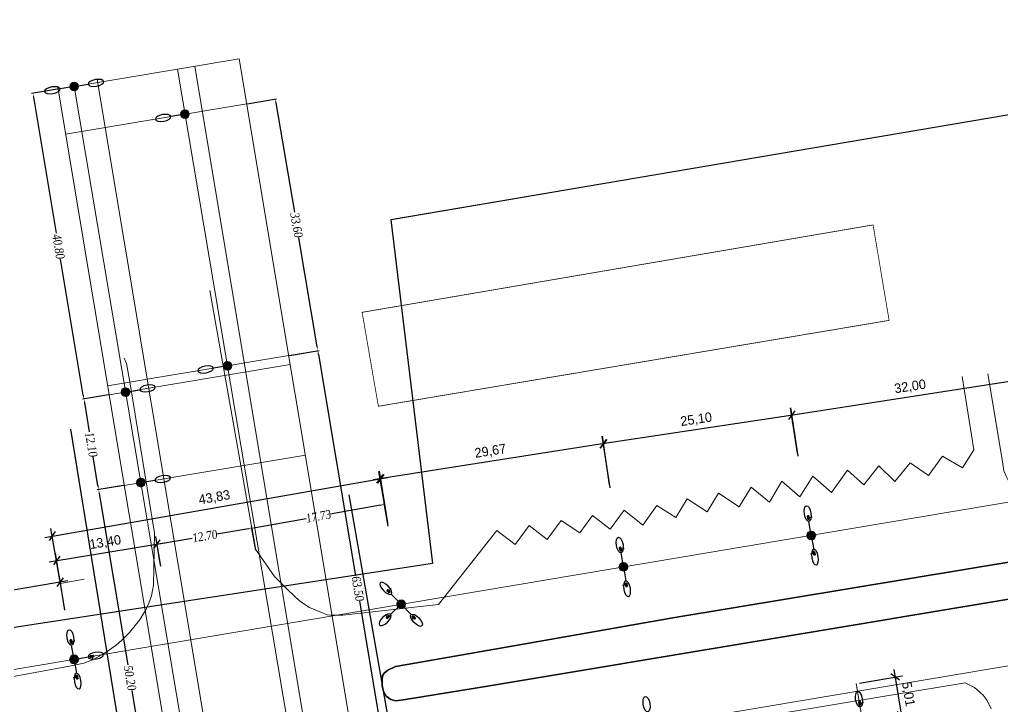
# Model space of a CAD drawing. Extents: x -105 to 2796, y -10 to 1087.
# Drawn here: x 972.1 to 1101.6, y 169.3 to 259.8 of the extents above; entities that cross this region are included whole.
import ezdxf

# ---------------------------------------------------------------- set-up
doc = ezdxf.new("R2010")
doc.units = 0
doc.header["$MEASUREMENT"] = 0
for name, color, linetype in [('_МЕЖЕВОЙ_П-ЗУ_НОВЫЕ', 7, 'Continuous'), ('DLXLUM04', 5, 'Continuous'), ('DLXLUMEX', 2, 'Continuous'), ('DLXSCENE', 7, 'Continuous'), ('Размeh', 7, 'Continuous')]:
    doc.layers.add(name, color=color, linetype=linetype)
doc.layers.add('ОСВЕЩЕНИЕ', color=7, linetype='Continuous', lineweight=15)
doc.layers.add('ситуация', color=7, linetype='Continuous', lineweight=15)
doc.styles.add('стиль2', font='times.ttf', dxfattribs={"width": 0.85, "oblique": 5, "height": 1.15})
doc.dimstyles.get("Standard").update_dxf_attribs({"dimtxt": 0.18, "dimasz": 0.18, "dimexe": 0.18, "dimexo": 0.0625, "dimgap": 0.09, "dimtad": 0, "dimtih": 1, "dimtoh": 1, "dimdec": 4, "dimzin": 0, "dimdsep": 46, "dimtxsty": 'Standard', "dimcen": 0.09, "dimadec": 0, "dimazin": 0, "dimtfac": 1, "dimtdec": 4, "dimtofl": 0, "dimtmove": 0, "dimatfit": 3, "dimfxl": 1, "dimtolj": 1, "dimtzin": 0, "dimarcsym": 0})
doc.dimstyles.new('Благоуст', dxfattribs={"dimtxt": 1.25, "dimasz": 1, "dimexe": 1, "dimexo": 0.4085, "dimgap": 0.55, "dimtad": 1, "dimzin": 0, "dimtxsty": 'Standard', "dimblk": 'OBLIQUE', "dimcen": 0.6975, "dimdle": 1, "dimclrt": 256, "dimazin": 0, "dimtfac": 1, "dimtofl": 0, "dimtmove": 1, "dimatfit": 3, "dimldrblk": 'OBLIQUE', "dimfxl": 1, "dimtolj": 1, "dimtzin": 0, "dimarcsym": 0})

# ---------------------------------------------------------------- blocks, each defined once
blk = doc.blocks.new('*U2')
for p, q in [((0.05, 0.25), (-0.12, 0.22)), ((-0.12, 0.22), (0.05, 0.25)), ((0.05, 0.22), (-0.12, 0.19)), ((-0.12, 0.19), (-0.12, 0.22)), ((-0.12, 0.22), (-0.06, -0.19)), ((-0.12, 0.22), (-0.12, 0.19)), ((-0.12, 0.19), (0.05, 0.22)), ((-0.06, -0.19), (-0.12, 0.22)), ((-0.12, 0.19), (-0.05, -0.22)), ((-0.05, -0.22), (-0.12, 0.19)), ((0.05, 0.22), (0.05, 0.25)), ((0.05, 0.25), (0.05, 0.22)), ((0.11, -0.16), (0.05, 0.25)), ((0.05, 0.25), (0.11, -0.16)), ((0.12, -0.19), (0.05, 0.22)), ((0.05, 0.22), (0.12, -0.19)), ((-0.06, -0.19), (0.11, -0.16)), ((0.11, -0.16), (-0.06, -0.19)), ((-0.06, -0.19), (-0.05, -0.22)), ((-0.05, -0.22), (-0.06, -0.19)), ((-0.05, -0.22), (0.12, -0.19)), ((0.12, -0.19), (-0.05, -0.22)), ((0.12, -0.19), (0.11, -0.16)), ((0.11, -0.16), (0.12, -0.19))]:
    blk.add_line(p, q)
at = {"color": 1}
blk.add_line((0, 0.03), (0.49, 0.11), dxfattribs=at)
at = {"layer": 'DLXLUMEX', "color": 7}
blk.add_text('4', height=0.1, dxfattribs=at).set_placement((0, 0))
blk = doc.blocks.new('*U3')
for p, q in [((0.05, 0.22), (-0.12, 0.19)), ((-0.12, 0.19), (0.05, 0.22)), ((-0.12, 0.19), (-0.05, -0.22)), ((-0.05, -0.22), (-0.12, 0.19)), ((-0.12, 0.19), (-0.11, 0.15)), ((-0.11, 0.15), (-0.12, 0.19)), ((0.06, 0.18), (-0.11, 0.15)), ((-0.11, 0.15), (0.06, 0.18)), ((-0.11, 0.15), (-0.04, -0.25)), ((-0.04, -0.25), (-0.11, 0.15)), ((0.12, -0.19), (0.05, 0.22)), ((0.06, 0.18), (0.05, 0.22)), ((0.05, 0.22), (0.12, -0.19)), ((0.05, 0.22), (0.06, 0.18)), ((0.12, -0.23), (0.06, 0.18)), ((0.06, 0.18), (0.12, -0.23)), ((-0.05, -0.22), (0.12, -0.19)), ((0.12, -0.19), (-0.05, -0.22)), ((-0.05, -0.22), (-0.04, -0.25)), ((-0.04, -0.25), (-0.05, -0.22)), ((-0.04, -0.25), (0.12, -0.23)), ((0.12, -0.23), (-0.04, -0.25)), ((0.12, -0.19), (0.12, -0.23)), ((0.12, -0.23), (0.12, -0.19))]:
    blk.add_line(p, q)
at = {"color": 1}
blk.add_line((0.01, -0.04), (-0.49, -0.12), dxfattribs=at)
at = {"layer": 'DLXLUMEX', "color": 7}
blk.add_text('4', height=0.1, dxfattribs=at).set_placement((0, 0))
blk = doc.blocks.new('*U7')
for p, q in [((0.19, 0.12), (-0.22, 0.05)), ((-0.22, 0.05), (0.19, 0.12)), ((-0.18, 0.06), (-0.22, 0.05)), ((-0.22, 0.05), (-0.18, 0.06)), ((-0.22, 0.05), (-0.19, -0.12)), ((-0.19, -0.12), (-0.22, 0.05)), ((0.23, 0.12), (-0.18, 0.06)), ((-0.18, 0.06), (0.23, 0.12)), ((-0.18, 0.06), (-0.15, -0.11)), ((-0.15, -0.11), (-0.18, 0.06)), ((0.22, -0.05), (0.19, 0.12)), ((0.19, 0.12), (0.23, 0.12)), ((0.23, 0.12), (0.19, 0.12)), ((0.19, 0.12), (0.22, -0.05)), ((0.25, -0.04), (0.23, 0.12)), ((0.23, 0.12), (0.25, -0.04)), ((-0.19, -0.12), (0.22, -0.05)), ((0.22, -0.05), (-0.19, -0.12)), ((-0.19, -0.12), (-0.15, -0.11)), ((-0.15, -0.11), (-0.19, -0.12)), ((-0.15, -0.11), (0.25, -0.04)), ((0.25, -0.04), (-0.15, -0.11)), ((0.22, -0.05), (0.25, -0.04)), ((0.25, -0.04), (0.22, -0.05))]:
    blk.add_line(p, q)
at = {"color": 1}
blk.add_line((0.04, 0.01), (0.12, -0.49), dxfattribs=at)
at = {"layer": 'DLXLUMEX', "color": 7}
blk.add_text('4', height=0.1, dxfattribs=at).set_placement((0, 0))
blk = doc.blocks.new('*U10')
for p, q in [((-0.11, 0.24), (-0.23, 0.12)), ((-0.23, 0.12), (-0.11, 0.24)), ((-0.23, 0.12), (0.05, -0.18)), ((-0.2, 0.09), (-0.23, 0.12)), ((-0.23, 0.12), (-0.2, 0.09)), ((0.05, -0.18), (-0.23, 0.12)), ((-0.08, 0.21), (-0.2, 0.09)), ((-0.2, 0.09), (-0.08, 0.21)), ((-0.2, 0.09), (0.08, -0.21)), ((0.08, -0.21), (-0.2, 0.09)), ((-0.08, 0.21), (-0.11, 0.24)), ((-0.11, 0.24), (-0.08, 0.21)), ((0.18, -0.06), (-0.11, 0.24)), ((-0.11, 0.24), (0.18, -0.06)), ((0.2, -0.09), (-0.08, 0.21)), ((-0.08, 0.21), (0.2, -0.09)), ((0.05, -0.18), (0.18, -0.06)), ((0.18, -0.06), (0.05, -0.18)), ((0.05, -0.18), (0.08, -0.21)), ((0.08, -0.21), (0.05, -0.18)), ((0.08, -0.21), (0.2, -0.09)), ((0.2, -0.09), (0.08, -0.21)), ((0.2, -0.09), (0.18, -0.06)), ((0.18, -0.06), (0.2, -0.09))]:
    blk.add_line(p, q)
at = {"color": 1}
blk.add_line((-0.03, 0.03), (0.34, 0.37), dxfattribs=at)
at = {"layer": 'DLXLUMEX', "color": 7}
blk.add_text('4', height=0.1, dxfattribs=at).set_placement((0, 0))
blk = doc.blocks.new('*U11')
at = {"color": 1}
blk.add_line((-0.03, -0.03), (-0.38, 0.33), dxfattribs=at)
for p, q in [((0.06, 0.18), (-0.23, -0.11)), ((-0.23, -0.11), (0.06, 0.18)), ((0.09, 0.2), (-0.21, -0.08)), ((-0.21, -0.08), (0.09, 0.2)), ((-0.11, -0.23), (0.18, 0.05)), ((0.18, 0.05), (-0.11, -0.23)), ((-0.09, -0.2), (0.21, 0.08)), ((0.21, 0.08), (-0.09, -0.2)), ((0.09, 0.2), (0.06, 0.18)), ((0.06, 0.18), (0.09, 0.2)), ((0.18, 0.05), (0.06, 0.18)), ((0.06, 0.18), (0.18, 0.05)), ((0.21, 0.08), (0.09, 0.2)), ((0.09, 0.2), (0.21, 0.08)), ((0.18, 0.05), (0.21, 0.08)), ((0.21, 0.08), (0.18, 0.05)), ((-0.21, -0.08), (-0.23, -0.11)), ((-0.23, -0.11), (-0.21, -0.08)), ((-0.23, -0.11), (-0.11, -0.23)), ((-0.11, -0.23), (-0.23, -0.11)), ((-0.21, -0.08), (-0.09, -0.2)), ((-0.09, -0.2), (-0.21, -0.08)), ((-0.09, -0.2), (-0.11, -0.23)), ((-0.11, -0.23), (-0.09, -0.2))]:
    blk.add_line(p, q)
at = {"layer": 'DLXLUMEX', "color": 7}
blk.add_text('4', height=0.1, dxfattribs=at).set_placement((0, 0))
blk = doc.blocks.new('*U13')
for p, q in [((-0.08, 0.21), (-0.2, 0.09)), ((-0.2, 0.09), (-0.08, 0.21)), ((-0.2, 0.09), (0.08, -0.21)), ((0.08, -0.21), (-0.2, 0.09)), ((-0.2, 0.09), (-0.18, 0.06)), ((-0.18, 0.06), (-0.2, 0.09)), ((-0.05, 0.18), (-0.18, 0.06)), ((-0.18, 0.06), (-0.05, 0.18)), ((-0.18, 0.06), (0.11, -0.23)), ((0.11, -0.23), (-0.18, 0.06)), ((0.2, -0.09), (-0.08, 0.21)), ((-0.05, 0.18), (-0.08, 0.21)), ((-0.08, 0.21), (0.2, -0.09)), ((-0.08, 0.21), (-0.05, 0.18)), ((0.23, -0.12), (-0.05, 0.18)), ((-0.05, 0.18), (0.23, -0.12)), ((0.08, -0.21), (0.2, -0.09)), ((0.2, -0.09), (0.08, -0.21)), ((0.08, -0.21), (0.11, -0.23)), ((0.11, -0.23), (0.08, -0.21)), ((0.11, -0.23), (0.23, -0.12)), ((0.23, -0.12), (0.11, -0.23)), ((0.2, -0.09), (0.23, -0.12)), ((0.23, -0.12), (0.2, -0.09))]:
    blk.add_line(p, q)
at = {"color": 1}
blk.add_line((0.03, -0.03), (-0.33, -0.37), dxfattribs=at)
at = {"layer": 'DLXLUMEX', "color": 7}
blk.add_text('4', height=0.1, dxfattribs=at).set_placement((0, 0))
blk = doc.blocks.new('*U16')
for p, q in [((0.05, 0.25), (-0.12, 0.22)), ((-0.12, 0.22), (0.05, 0.25)), ((0.05, 0.22), (-0.12, 0.19)), ((-0.12, 0.19), (-0.12, 0.22)), ((-0.12, 0.22), (-0.06, -0.19)), ((-0.12, 0.22), (-0.12, 0.19)), ((-0.12, 0.19), (0.05, 0.22)), ((-0.06, -0.19), (-0.12, 0.22)), ((-0.12, 0.19), (-0.05, -0.22)), ((-0.05, -0.22), (-0.12, 0.19)), ((0.05, 0.22), (0.05, 0.25)), ((0.11, -0.16), (0.05, 0.25)), ((0.05, 0.25), (0.05, 0.22)), ((0.05, 0.25), (0.11, -0.16)), ((0.12, -0.19), (0.05, 0.22)), ((0.05, 0.22), (0.12, -0.19)), ((-0.06, -0.19), (0.11, -0.16)), ((0.11, -0.16), (-0.06, -0.19)), ((-0.06, -0.19), (-0.05, -0.22)), ((-0.05, -0.22), (-0.06, -0.19)), ((-0.05, -0.22), (0.12, -0.19)), ((0.12, -0.19), (-0.05, -0.22)), ((0.12, -0.19), (0.11, -0.16)), ((0.11, -0.16), (0.12, -0.19))]:
    blk.add_line(p, q)
at = {"color": 1}
blk.add_line((0, 0.03), (0.49, 0.11), dxfattribs=at)
at = {"layer": 'DLXLUMEX', "color": 7}
blk.add_text('4', height=0.1, dxfattribs=at).set_placement((0, 0))
blk = doc.blocks.new('*U17')
for p, q in [((0.05, 0.22), (-0.12, 0.19)), ((-0.12, 0.19), (0.05, 0.22)), ((-0.12, 0.19), (-0.05, -0.22)), ((-0.05, -0.22), (-0.12, 0.19)), ((-0.12, 0.19), (-0.11, 0.15)), ((-0.11, 0.15), (-0.12, 0.19)), ((0.06, 0.18), (-0.11, 0.15)), ((-0.11, 0.15), (0.06, 0.18)), ((-0.11, 0.15), (-0.04, -0.25)), ((-0.04, -0.25), (-0.11, 0.15)), ((0.12, -0.19), (0.05, 0.22)), ((0.06, 0.18), (0.05, 0.22)), ((0.05, 0.22), (0.12, -0.19)), ((0.05, 0.22), (0.06, 0.18)), ((0.12, -0.23), (0.06, 0.18)), ((0.06, 0.18), (0.12, -0.23)), ((-0.05, -0.22), (0.12, -0.19)), ((0.12, -0.19), (-0.05, -0.22)), ((-0.05, -0.22), (-0.04, -0.25)), ((-0.04, -0.25), (-0.05, -0.22)), ((-0.04, -0.25), (0.12, -0.23)), ((0.12, -0.23), (-0.04, -0.25)), ((0.12, -0.19), (0.12, -0.23)), ((0.12, -0.23), (0.12, -0.19))]:
    blk.add_line(p, q)
at = {"color": 1}
blk.add_line((0.01, -0.04), (-0.49, -0.12), dxfattribs=at)
at = {"layer": 'DLXLUMEX', "color": 7}
blk.add_text('4', height=0.1, dxfattribs=at).set_placement((0, 0))
blk = doc.blocks.new('*U18')
for p, q in [((0.05, 0.25), (-0.12, 0.22)), ((-0.12, 0.22), (0.05, 0.25)), ((0.05, 0.22), (-0.12, 0.19)), ((-0.12, 0.19), (-0.12, 0.22)), ((-0.12, 0.22), (-0.06, -0.19)), ((-0.12, 0.22), (-0.12, 0.19)), ((-0.12, 0.19), (0.05, 0.22)), ((-0.06, -0.19), (-0.12, 0.22)), ((-0.12, 0.19), (-0.05, -0.22)), ((-0.05, -0.22), (-0.12, 0.19)), ((0.05, 0.22), (0.05, 0.25)), ((0.11, -0.16), (0.05, 0.25)), ((0.05, 0.25), (0.05, 0.22)), ((0.05, 0.25), (0.11, -0.16)), ((0.12, -0.19), (0.05, 0.22)), ((0.05, 0.22), (0.12, -0.19)), ((-0.06, -0.19), (0.11, -0.16)), ((0.11, -0.16), (-0.06, -0.19)), ((-0.06, -0.19), (-0.05, -0.22)), ((-0.05, -0.22), (-0.06, -0.19)), ((-0.05, -0.22), (0.12, -0.19)), ((0.12, -0.19), (-0.05, -0.22)), ((0.12, -0.19), (0.11, -0.16)), ((0.11, -0.16), (0.12, -0.19))]:
    blk.add_line(p, q)
at = {"color": 1}
blk.add_line((0, 0.03), (0.49, 0.11), dxfattribs=at)
at = {"layer": 'DLXLUMEX', "color": 7}
blk.add_text('4', height=0.1, dxfattribs=at).set_placement((0, 0))
blk = doc.blocks.new('*U19')
for p, q in [((0.05, 0.22), (-0.12, 0.19)), ((-0.12, 0.19), (0.05, 0.22)), ((-0.12, 0.19), (-0.05, -0.22)), ((-0.05, -0.22), (-0.12, 0.19)), ((-0.12, 0.19), (-0.11, 0.15)), ((-0.11, 0.15), (-0.12, 0.19)), ((0.06, 0.18), (-0.11, 0.15)), ((-0.11, 0.15), (0.06, 0.18)), ((-0.11, 0.15), (-0.04, -0.25)), ((-0.04, -0.25), (-0.11, 0.15)), ((0.12, -0.19), (0.05, 0.22)), ((0.06, 0.18), (0.05, 0.22)), ((0.05, 0.22), (0.12, -0.19)), ((0.05, 0.22), (0.06, 0.18)), ((0.12, -0.23), (0.06, 0.18)), ((0.06, 0.18), (0.12, -0.23)), ((-0.05, -0.22), (0.12, -0.19)), ((0.12, -0.19), (-0.05, -0.22)), ((-0.05, -0.22), (-0.04, -0.25)), ((-0.04, -0.25), (-0.05, -0.22)), ((-0.04, -0.25), (0.12, -0.23)), ((0.12, -0.23), (-0.04, -0.25)), ((0.12, -0.19), (0.12, -0.23)), ((0.12, -0.23), (0.12, -0.19))]:
    blk.add_line(p, q)
at = {"color": 1}
blk.add_line((0.01, -0.04), (-0.49, -0.12), dxfattribs=at)
at = {"layer": 'DLXLUMEX', "color": 7}
blk.add_text('4', height=0.1, dxfattribs=at).set_placement((0, 0))
blk = doc.blocks.new('*U20')
for p, q in [((0.05, 0.25), (-0.12, 0.23)), ((-0.12, 0.23), (0.05, 0.25)), ((-0.12, 0.19), (-0.12, 0.23)), ((-0.12, 0.23), (-0.06, -0.18)), ((-0.12, 0.23), (-0.12, 0.19)), ((-0.06, -0.18), (-0.12, 0.23)), ((0.05, 0.22), (-0.12, 0.19)), ((-0.12, 0.19), (0.05, 0.22)), ((-0.12, 0.19), (-0.05, -0.22)), ((-0.05, -0.22), (-0.12, 0.19)), ((0.05, 0.22), (0.05, 0.25)), ((0.11, -0.15), (0.05, 0.25)), ((0.05, 0.25), (0.05, 0.22)), ((0.05, 0.25), (0.11, -0.15)), ((0.12, -0.19), (0.05, 0.22)), ((0.05, 0.22), (0.12, -0.19)), ((-0.06, -0.18), (0.11, -0.15)), ((0.11, -0.15), (-0.06, -0.18)), ((-0.06, -0.18), (-0.05, -0.22)), ((-0.05, -0.22), (-0.06, -0.18)), ((-0.05, -0.22), (0.12, -0.19)), ((0.12, -0.19), (-0.05, -0.22)), ((0.12, -0.19), (0.11, -0.15)), ((0.11, -0.15), (0.12, -0.19))]:
    blk.add_line(p, q)
at = {"color": 1}
blk.add_line((-0.01, 0.04), (0.49, 0.12), dxfattribs=at)
at = {"layer": 'DLXLUMEX', "color": 7}
blk.add_text('4', height=0.1, dxfattribs=at).set_placement((0, 0))
blk = doc.blocks.new('*U206')
for p, q in [((2638.31, 507.94), (1021.03, 233.4)), ((1021.03, 233.4), (1026.51, 188.13)), ((1058.18, 180.98), (1241.81, 211.53)), ((1241.81, 211.53), (1058.18, 180.98)), ((1244.34, 207.17), (1034.01, 172.02)), ((1034.01, 172.02), (1244.34, 207.17)), ((1026.51, 188.13), (970.54, 179.59)), ((1037.21, 177.3), (1058.18, 180.98)), ((1058.18, 180.98), (1037.21, 177.3)), ((1024.19, 175.03), (1037.21, 177.3)), ((1037.21, 177.3), (1024.19, 175.03)), ((1021.62, 174.57), (1024.19, 175.03)), ((1024.19, 175.03), (1021.62, 174.57)), ((1019.93, 173.33), (1020.14, 173.69)), ((1020.14, 173.69), (1019.93, 173.33)), ((1020.14, 173.69), (1020.63, 174.11)), ((1020.63, 174.11), (1020.14, 173.69)), ((1020.63, 174.11), (1021.62, 174.57)), ((1021.62, 174.57), (1020.63, 174.11)), ((1019.86, 172.82), (1019.93, 173.33)), ((1019.93, 173.33), (1019.86, 172.82)), ((1019.89, 171.97), (1019.86, 172.82)), ((1019.86, 172.82), (1019.89, 171.97)), ((1020.06, 171.27), (1019.89, 171.97)), ((1019.89, 171.97), (1020.06, 171.27)), ((1020.39, 170.67), (1020.06, 171.27)), ((1020.06, 171.27), (1020.39, 170.67)), ((1034.01, 172.02), (1022.96, 170.22)), ((1022.96, 170.22), (1034.01, 172.02)), ((1021, 170.25), (1020.39, 170.67)), ((1020.39, 170.67), (1021, 170.25)), ((1021.68, 170.06), (1021, 170.25)), ((1021, 170.25), (1021.68, 170.06)), ((1022.96, 170.22), (1021.68, 170.06)), ((1021.68, 170.06), (1022.96, 170.22))]:
    blk.add_line(p, q)
blk = doc.blocks.new('*D578')
at = {"layer": 'Defpoints', "color": 0, "transparency": 16777216}
for p in [(985.88, 198.42), (994.15, 148.91), (990.78, 148.34)]:
    blk.add_point(p, dxfattribs=at)
at = {"layer": 'ситуация', "color": 0, "lineweight": -2, "transparency": 16777216}
for p, q in [((985.82, 198.41), (982.33, 197.83)), ((982.59, 197.36), (986.36, 174.78)), ((990.7, 148.84), (986.92, 171.42)), ((994.09, 148.9), (990.6, 148.31))]:
    blk.add_line(p, q, dxfattribs=at)
at = {"layer": 'ситуация', "color": 0, "transparency": 16777216}
for points in [[(982.67, 197.38), (982.51, 197.35), (982.51, 197.86)], [(990.78, 148.85), (990.61, 148.82), (990.78, 148.34)]]:
    blk.add_solid(points, dxfattribs=at)
at = {"layer": 'ситуация', "color": 0, "transparency": 16777216, "insert": (986.64, 173.1), "char_height": 1.15, "attachment_point": 5, "rotation": 279.483, "style": 'стиль2'}
blk.add_mtext('\\A1;50.20', dxfattribs=at)
blk = doc.blocks.new('*D579')
at = {"layer": 'Defpoints', "color": 0, "transparency": 16777216}
for p in [(1007.56, 215.53), (1018.08, 152.9), (1021.92, 153.55)]:
    blk.add_point(p, dxfattribs=at)
at = {"layer": 'ситуация', "color": 0, "lineweight": -2, "transparency": 16777216}
for p, q in [((1007.62, 215.54), (1011.57, 216.2)), ((1011.48, 215.68), (1016.37, 186.54)), ((1021.83, 154.04), (1016.94, 183.18)), ((1018.15, 152.92), (1022.1, 153.58))]:
    blk.add_line(p, q, dxfattribs=at)
at = {"layer": 'ситуация', "color": 0, "transparency": 16777216}
for points in [[(1011.56, 215.69), (1011.39, 215.66), (1011.39, 216.17)], [(1021.92, 154.06), (1021.75, 154.03), (1021.92, 153.55)]]:
    blk.add_solid(points, dxfattribs=at)
at = {"layer": 'ситуация', "color": 0, "transparency": 16777216, "insert": (1016.66, 184.86), "char_height": 1.15, "attachment_point": 5, "rotation": 279.5394, "style": 'стиль2'}
blk.add_mtext('\\A1;63.50', dxfattribs=at)
blk = doc.blocks.new('*D440')
at = {"layer": 'Defpoints', "color": 0, "transparency": 16777216}
for p in [(983.89, 210.36), (985.82, 198.41), (982.51, 197.87)]:
    blk.add_point(p, dxfattribs=at)
at = {"layer": 'ситуация', "color": 0, "lineweight": -2, "transparency": 16777216}
for p, q in [((983.83, 210.35), (980.4, 209.79)), ((980.65, 209.33), (981.28, 205.48)), ((982.43, 198.37), (981.8, 202.21)), ((985.76, 198.4), (982.33, 197.85))]:
    blk.add_line(p, q, dxfattribs=at)
at = {"layer": 'ситуация', "color": 0, "transparency": 16777216}
for points in [[(980.74, 209.34), (980.57, 209.31), (980.57, 209.82)], [(982.51, 198.38), (982.34, 198.36), (982.51, 197.87)]]:
    blk.add_solid(points, dxfattribs=at)
at = {"layer": 'ситуация', "color": 0, "transparency": 16777216, "insert": (981.54, 203.85), "char_height": 1.15, "attachment_point": 5, "rotation": 279.187, "style": 'стиль2'}
blk.add_mtext('\\A1;12.10', dxfattribs=at)
blk = doc.blocks.new('*D580')
at = {"layer": 'Defpoints', "color": 0, "transparency": 16777216}
for p in [(977.17, 250.6), (980.58, 209.8), (983.89, 210.36)]:
    blk.add_point(p, dxfattribs=at)
at = {"layer": 'ситуация', "color": 0, "lineweight": -2, "transparency": 16777216}
for p, q in [((977.11, 250.59), (973.68, 250.02)), ((973.94, 249.55), (976.93, 231.63)), ((980.49, 210.3), (977.5, 228.22)), ((983.83, 210.35), (980.4, 209.77))]:
    blk.add_line(p, q, dxfattribs=at)
at = {"layer": 'ситуация', "color": 0, "transparency": 16777216}
for points in [[(974.02, 249.57), (973.85, 249.54), (973.85, 250.05)], [(980.58, 210.31), (980.41, 210.28), (980.58, 209.8)]]:
    blk.add_solid(points, dxfattribs=at)
at = {"layer": 'ситуация', "color": 0, "transparency": 16777216, "insert": (977.22, 229.92), "char_height": 1.15, "attachment_point": 5, "rotation": 279.483, "style": 'стиль2'}
blk.add_mtext('\\A1;40.80', dxfattribs=at)
blk = doc.blocks.new('*D581')
at = {"layer": 'Defpoints', "color": 0, "transparency": 16777216}
for p in [(1002.03, 248.67), (1007.62, 215.54), (1011.39, 216.17)]:
    blk.add_point(p, dxfattribs=at)
at = {"layer": 'ситуация', "color": 0, "lineweight": -2, "transparency": 16777216}
for p, q in [((1002.09, 248.68), (1005.97, 249.33)), ((1005.88, 248.81), (1008.31, 234.43)), ((1011.31, 216.67), (1008.88, 231.05)), ((1007.68, 215.55), (1011.57, 216.2))]:
    blk.add_line(p, q, dxfattribs=at)
at = {"layer": 'ситуация', "color": 0, "transparency": 16777216}
for points in [[(1005.96, 248.83), (1005.8, 248.8), (1005.8, 249.3)], [(1011.39, 216.68), (1011.23, 216.65), (1011.39, 216.17)]]:
    blk.add_solid(points, dxfattribs=at)
at = {"layer": 'ситуация', "color": 0, "transparency": 16777216, "insert": (1008.59, 232.74), "char_height": 1.15, "attachment_point": 5, "rotation": 279.5902, "style": 'стиль2'}
blk.add_mtext('\\A1;33.60', dxfattribs=at)
blk = doc.blocks.new('_Oblique')
at = {"layer": 'Размeh', "color": 0, "lineweight": -2}
blk.add_line((-0.5, -0.5), (0.5, 0.5), dxfattribs=at)
blk = doc.blocks.new('*D441')
at = {"layer": 'Defpoints', "color": 0, "ltscale": 100, "transparency": 16777216}
for p in [(1019.59, 199.28), (1020.67, 193.05), (977.49, 185.53)]:
    blk.add_point(p, dxfattribs=at)
at = {"layer": 'ситуация', "color": 0, "lineweight": -2, "ltscale": 100, "transparency": 16777216}
for p, q in [((975.42, 191.59), (1020.57, 199.45)), ((1020.6, 193.46), (1019.41, 200.27)), ((977.42, 185.93), (976.23, 192.75))]:
    blk.add_line(p, q, dxfattribs=at)
for p, rotation in [((1019.59, 199.28), 9.879699735430004), ((976.4, 191.76), 189.87969973543)]:
    blk.add_blockref('_Oblique', p, dxfattribs=dict(at, rotation=rotation))
at = {"layer": 'ситуация', "ltscale": 100, "transparency": 16777216, "insert": (997.78, 196.78), "char_height": 1.25, "attachment_point": 5, "rotation": 9.8797}
blk.add_mtext('\\A1;43,83', dxfattribs=at)
blk = doc.blocks.new('*D442')
at = {"layer": 'Defpoints', "color": 0, "ltscale": 100, "transparency": 16777216}
for p in [(990.22, 190.69), (990.7, 187.75), (977.48, 185.59)]:
    blk.add_point(p, dxfattribs=at)
at = {"layer": 'ситуация', "color": 0, "lineweight": -2, "ltscale": 100, "transparency": 16777216}
for p, q in [((990.64, 188.16), (990.06, 191.68)), ((976.01, 188.37), (991.21, 190.85)), ((977.41, 186), (976.84, 189.52))]:
    blk.add_line(p, q, dxfattribs=at)
for p, rotation in [((990.22, 190.69), 9.2743463624908), ((977, 188.53), 189.2743463624907)]:
    blk.add_blockref('_Oblique', p, dxfattribs=dict(at, rotation=rotation))
at = {"layer": 'ситуация', "ltscale": 100, "transparency": 16777216, "insert": (983.4, 190.87), "char_height": 1.25, "attachment_point": 5, "rotation": 9.2743}
blk.add_mtext('\\A1;13,40', dxfattribs=at)
blk = doc.blocks.new('*D443')
at = {"layer": 'Defpoints', "color": 0, "transparency": 16777216}
for p in [(990.21, 190.69), (1003.23, 189.86), (990.7, 187.75)]:
    blk.add_point(p, dxfattribs=at)
at = {"layer": 'ситуация', "color": 0, "lineweight": -2, "transparency": 16777216}
for p, q in [((1003.22, 189.92), (1002.7, 192.97)), ((1002.24, 192.71), (998.1, 192.01)), ((990.69, 187.81), (990.18, 190.86)), ((990.7, 190.77), (994.84, 191.47))]:
    blk.add_line(p, q, dxfattribs=at)
at = {"layer": 'ситуация', "color": 0, "transparency": 16777216}
for points in [[(1002.23, 192.79), (1002.25, 192.63), (1002.73, 192.79)], [(990.69, 190.85), (990.72, 190.69), (990.21, 190.69)]]:
    blk.add_solid(points, dxfattribs=at)
at = {"layer": 'ситуация', "color": 0, "transparency": 16777216, "insert": (996.47, 191.74), "char_height": 1.15, "attachment_point": 5, "rotation": 9.5416, "style": 'стиль2'}
blk.add_mtext('\\A1;12.70', dxfattribs=at)
blk = doc.blocks.new('*D444')
at = {"layer": 'Defpoints', "color": 0, "transparency": 16777216}
for p in [(1020.68, 192.99), (1002.7, 192.78), (1003.23, 189.86)]:
    blk.add_point(p, dxfattribs=at)
at = {"layer": 'ситуация', "color": 0, "lineweight": -2, "transparency": 16777216}
for p, q in [((1019.67, 195.83), (1013.02, 194.64)), ((1020.67, 193.05), (1020.13, 196.09)), ((1003.22, 189.92), (1002.67, 192.96)), ((1003.19, 192.87), (1009.84, 194.06))]:
    blk.add_line(p, q, dxfattribs=at)
at = {"layer": 'ситуация', "color": 0, "transparency": 16777216}
for points in [[(1019.65, 195.91), (1019.68, 195.75), (1020.16, 195.92)], [(1003.18, 192.95), (1003.21, 192.79), (1002.7, 192.78)]]:
    blk.add_solid(points, dxfattribs=at)
at = {"layer": 'ситуация', "color": 0, "transparency": 16777216, "insert": (1011.43, 194.35), "char_height": 1.15, "attachment_point": 5, "rotation": 10.1754, "style": 'стиль2'}
blk.add_mtext('\\A1;17.73', dxfattribs=at)
blk = doc.blocks.new('*D475')
at = {"layer": 'Defpoints', "color": 0, "ltscale": 100, "transparency": 16777216}
for p in [(1019.69, 199.31), (1049.97, 197.72), (1020.66, 193.11)]:
    blk.add_point(p, dxfattribs=at)
at = {"layer": 'ситуация', "color": 0, "lineweight": -2, "ltscale": 100, "transparency": 16777216}
for p, q in [((1049.91, 198.12), (1048.84, 204.9)), ((1049.99, 204.07), (1018.7, 199.16)), ((1020.6, 193.52), (1019.53, 200.3))]:
    blk.add_line(p, q, dxfattribs=at)
for p, rotation in [((1049, 203.92), 8.921360596392516), ((1019.69, 199.31), 188.9213605963925)]:
    blk.add_blockref('_Oblique', p, dxfattribs=dict(at, rotation=rotation))
at = {"layer": 'ситуация', "ltscale": 100, "transparency": 16777216, "insert": (1034.14, 202.88), "char_height": 1.25, "attachment_point": 5, "rotation": 8.9214}
blk.add_mtext('\\A1;29,67', dxfattribs=at)
blk = doc.blocks.new('*D478')
at = {"layer": 'Defpoints', "color": 0, "ltscale": 100, "transparency": 16777216}
for p in [(978.15, 181.59), (947.98, 180.71), (948.67, 176.63)]:
    blk.add_point(p, dxfattribs=at)
at = {"layer": 'ситуация', "color": 0, "lineweight": -2, "ltscale": 100, "transparency": 16777216}
for p, q in [((978.08, 181.99), (977.3, 186.66)), ((978.45, 185.84), (946.99, 180.55)), ((948.6, 177.04), (947.81, 181.7))]:
    blk.add_line(p, q, dxfattribs=at)
for p, rotation in [((977.47, 185.67), 9.54158226299965), ((947.98, 180.71), 189.5415822629996)]:
    blk.add_blockref('_Oblique', p, dxfattribs=dict(at, rotation=rotation))
at = {"layer": 'ситуация', "ltscale": 100, "transparency": 16777216, "insert": (962.51, 184.45), "char_height": 1.25, "attachment_point": 5, "rotation": 9.5416}
blk.add_mtext('\\A1;29,90', dxfattribs=at)
blk = doc.blocks.new('*D449')
at = {"layer": 'Defpoints', "color": 0, "ltscale": 100, "transparency": 16777216}
for p in [(1049.03, 203.91), (1074.72, 201.88), (1049.9, 198.12)]:
    blk.add_point(p, dxfattribs=at)
at = {"layer": 'ситуация', "color": 0, "lineweight": -2, "ltscale": 100, "transparency": 16777216}
for p, q in [((1074.66, 202.28), (1073.7, 208.65)), ((1074.84, 207.82), (1048.04, 203.76)), ((1049.84, 198.52), (1048.88, 204.9))]:
    blk.add_line(p, q, dxfattribs=at)
for p, rotation in [((1073.85, 207.67), 8.609181474871015), ((1049.03, 203.91), 188.609181474871)]:
    blk.add_blockref('_Oblique', p, dxfattribs=dict(at, rotation=rotation))
at = {"layer": 'ситуация', "ltscale": 100, "transparency": 16777216, "insert": (1061.25, 207.05), "char_height": 1.25, "attachment_point": 5, "rotation": 8.6092}
blk.add_mtext('\\A1;25,10', dxfattribs=at)
blk = doc.blocks.new('*D450')
at = {"layer": 'Defpoints', "color": 0, "ltscale": 100, "transparency": 16777216}
for p in [(1073.83, 207.66), (1106.28, 207.18), (1074.66, 202.28)]:
    blk.add_point(p, dxfattribs=at)
at = {"layer": 'ситуация', "color": 0, "lineweight": -2, "ltscale": 100, "transparency": 16777216}
for p, q in [((1106.44, 212.72), (1072.84, 207.51)), ((1106.22, 207.58), (1105.29, 213.55)), ((1074.6, 202.68), (1073.68, 208.65))]:
    blk.add_line(p, q, dxfattribs=at)
for p, rotation in [((1105.45, 212.56), 8.810150460504538), ((1073.83, 207.66), 188.8101504605046)]:
    blk.add_blockref('_Oblique', p, dxfattribs=dict(at, rotation=rotation))
at = {"layer": 'ситуация', "ltscale": 100, "transparency": 16777216, "insert": (1089.44, 211.38), "char_height": 1.25, "attachment_point": 5, "rotation": 8.8102}
blk.add_mtext('\\A1;32,00', dxfattribs=at)
blk = doc.blocks.new('*D583')
at = {"layer": 'Defpoints', "color": 0, "ltscale": 100, "transparency": 16777216}
for p in [(1082.34, 172.33), (1083.17, 167.39), (1088.28, 168.25)]:
    blk.add_point(p, dxfattribs=at)
at = {"layer": 'ситуация', "color": 0, "lineweight": -2, "ltscale": 100, "transparency": 16777216}
for p, q in [((1087.28, 174.18), (1088.44, 167.27)), ((1082.74, 172.4), (1088.43, 173.36)), ((1083.57, 167.46), (1089.26, 168.42))]:
    blk.add_line(p, q, dxfattribs=at)
for p, rotation in [((1087.45, 173.19), 99.55869229874091), ((1088.28, 168.25), 279.5586922987409)]:
    blk.add_blockref('_Oblique', p, dxfattribs=dict(at, rotation=rotation))
at = {"layer": 'ситуация', "ltscale": 100, "transparency": 16777216, "insert": (1089.12, 170.94), "char_height": 1.25, "attachment_point": 5, "rotation": 279.5587}
blk.add_mtext('\\A1;5,01', dxfattribs=at)

msp = doc.modelspace()

# ---------------------------------------------------------------- hatches: boundary and pattern name
at = {"layer": 'ОСВЕЩЕНИЕ', "linetype": 'Continuous', "lineweight": 18}
h = msp.add_hatch(color=7, dxfattribs=at)
edge = h.paths.add_edge_path()
edge.add_arc((979.289, 250.953), 0.572, 0, 360)
h = msp.add_hatch(color=7, dxfattribs=at)
edge = h.paths.add_edge_path()
edge.add_arc((993.892, 247.309), 0.572, 0, 360)
h = msp.add_hatch(color=7, dxfattribs=at)
edge = h.paths.add_edge_path()
edge.add_arc((999.481, 214.177), 0.572, 0, 360)
h = msp.add_hatch(color=7, dxfattribs=at)
edge = h.paths.add_edge_path()
edge.add_arc((986.076, 210.721), 0.572, 0, 360)
h = msp.add_hatch(color=7, dxfattribs=at)
edge = h.paths.add_edge_path()
edge.add_arc((988.089, 198.79), 0.572, 0, 360)
h = msp.add_hatch(color=7, dxfattribs=at)
edge = h.paths.add_edge_path()
edge.add_arc((1076.412, 191.849), 0.572, 0, 360)
h = msp.add_hatch(color=7, dxfattribs=at)
edge = h.paths.add_edge_path()
edge.add_arc((1051.659, 187.69), 0.572, 0, 360)
h = msp.add_hatch(color=7, dxfattribs=at)
edge = h.paths.add_edge_path()
edge.add_arc((1022.37, 182.769), 0.572, 0, 360)
h = msp.add_hatch(color=7, dxfattribs=at)
edge = h.paths.add_edge_path()
edge.add_arc((979.27, 175.524), 0.572, 0, 360)

# ---------------------------------------------------------------- linework, layer by layer
for p, q in [((978.807, 205.839), (989.089, 142.507)), ((1025.467, 140.589), (1015.525, 197.2))]:
    msp.add_line(p, q)
at = {"layer": '_МЕЖЕВОЙ_П-ЗУ_НОВЫЕ', "color": 7, "lineweight": 18, "const_width": 0.1}
msp.add_lwpolyline([(1017.23, 221.22), (1084.55, 232.73), (1086.66, 220.16), (1019.37, 208.85)], close=True, dxfattribs=at)
msp.add_lwpolyline([(1017.23, 221.22), (1084.55, 232.73), (1086.66, 220.16), (1019.37, 208.85)], close=True, dxfattribs=at)
at = {"layer": 'ОСВЕЩЕНИЕ', "color": 1, "linetype": 'Continuous'}
for p, q in [((1010.043, 151.562), (992.894, 253.226)), ((996.439, 149.289), (979.194, 251.517))]:
    msp.add_line(p, q, dxfattribs=at)
at = {"layer": 'ОСВЕЩЕНИЕ', "color": 7, "linetype": 'Continuous', "lineweight": 18}
for centre in [(979.289, 250.953), (979.289, 250.953), (993.892, 247.309), (993.892, 247.309), (999.481, 214.177), (999.481, 214.177), (986.076, 210.721), (986.076, 210.721), (988.089, 198.79), (988.089, 198.79), (1076.412, 191.849), (1076.412, 191.849), (1051.659, 187.69), (1051.659, 187.69), (1022.37, 182.769), (1022.37, 182.769), (979.27, 175.524), (979.27, 175.524)]:
    msp.add_circle(centre, 0.572, dxfattribs=at)
at = {"layer": 'ситуация', "color": 6, "ltscale": 100}
for p, q in [((1021.035, 233.402), (2638.307, 507.942)), ((1026.514, 188.127), (1021.035, 233.402)), ((970.542, 179.589), (1026.514, 188.127))]:
    msp.add_line(p, q, dxfattribs=at)
at = {"layer": 'ситуация', "color": 1}
for p, q in [((319.014, 43.004), (2628.019, 431.121)), ((303.949, 62.01), (1934.278, 336.05))]:
    msp.add_line(p, q, dxfattribs=at)
at = {"layer": 'ситуация', "color": 4}
for p, q in [((977.167, 250.599), (1001.037, 254.586)), ((977.167, 250.599), (1001.037, 254.586)), ((1025.19, 109.989), (1001.037, 254.586)), ((1025.19, 109.989), (1001.037, 254.586)), ((1019.346, 109.013), (995.193, 253.61)), ((1019.346, 109.013), (995.193, 253.61)), ((1006.624, 106.447), (982.329, 251.894)), ((1001.379, 105.647), (977.118, 250.893)), ((1001.379, 105.647), (977.118, 250.893)), ((978.155, 244.681), (1002.025, 248.668)), ((978.155, 244.681), (1002.025, 248.668)), ((983.691, 211.54), (1007.561, 215.527)), ((983.691, 211.54), (1007.561, 215.527)), ((983.889, 210.356), (1007.759, 214.343)), ((983.889, 210.356), (1007.759, 214.343)), ((985.882, 198.421), (1009.752, 202.409)), ((985.882, 198.421), (1009.752, 202.409))]:
    msp.add_line(p, q, dxfattribs=at)
at = {"layer": 'ситуация', "color": 0, "lineweight": 25}
for p, q in [((979.289, 250.953), (981.138, 251.263)), ((979.289, 250.953), (977.44, 250.643)), ((993.892, 247.309), (992.043, 246.999)), ((999.481, 214.177), (997.632, 213.867)), ((986.076, 210.721), (987.925, 211.031)), ((988.089, 198.79), (989.938, 199.1)), ((1076.412, 191.849), (1076.1, 193.698)), ((1076.412, 191.849), (1076.722, 190)), ((1051.659, 187.69), (1051.347, 189.539)), ((1051.659, 187.69), (1051.969, 185.841)), ((1022.37, 182.769), (1021.071, 184.12)), ((1022.37, 182.769), (1021.019, 181.469)), ((1022.37, 182.769), (1023.671, 181.418)), ((979.27, 175.524), (978.958, 177.373)), ((979.27, 175.524), (981.119, 175.834)), ((979.27, 175.524), (979.58, 173.675))]:
    msp.add_line(p, q, dxfattribs=at)
at = {"layer": 'ситуация', "ltscale": 100}
for p, q in [((977.489, 185.532), (980.606, 186.084)), ((1082.336, 172.331), (1083.168, 167.393))]:
    msp.add_line(p, q, dxfattribs=at)
at = {"layer": 'ситуация', "linetype": 'Continuous', "lineweight": 18, "flags": 128}
for points in [[(1085.301, 200.984), (1083.314, 198.493), (1081.169, 200.43), (1079.091, 197.489), (1076.601, 199.638), (1074.915, 196.917), (1072.548, 198.983), (1070.908, 196.225), (1068.471, 198.217), (1066.923, 195.607), (1064.204, 197.398), (1062.701, 194.954), (1060.074, 196.67), (1058.562, 194.202), (1056.064, 195.782), (1054.228, 193.209), (1051.768, 195.161), (1049.889, 192.656), (1047.593, 194.445), (1045.908, 192.179), (1043.464, 193.822), (1041.602, 191.326), (1039.224, 193.15), (1037.409, 190.646), (1034.993, 192.506), (1027.307, 182.764), (1014.689, 181.354), (1013.096, 181.338), (1012.635, 181.398), (1011.778, 181.716), (1010.285, 182.366), (1009.027, 183.199), (1007.498, 184.612), (1005.69, 186.42), (1003.196, 190.048), (1000.849, 203.3), (997.168, 224.081)], [(985.868, 215.193), (986.204, 214.483), (986.685, 211.814), (989.857, 192.157), (989.729, 185.295), (989.468, 183.888), (989.131, 182.912), (988.737, 182.039), (987.911, 180.672), (986.587, 179.048), (985.577, 178.039), (984.841, 177.396), (983.238, 176.279), (981.695, 175.467), (980.576, 175.008), (978.69, 174.613), (949.979, 169.336)], [(1199.112, 211.731), (1160.908, 205.2), (1108.844, 196.828), (1106.318, 196.486), (1105.303, 196.378), (1104.735, 196.574), (1103.886, 197.152), (1103.048, 198.112), (1102.406, 199.038), (1102.073, 199.63), (1101.775, 200.352), (1101.49, 202.098), (1099.676, 213.126)], [(1011.437, 139.526), (1010.33, 146.459), (1009.866, 149.837), (1009.952, 151.932), (1010.223, 153.246), (1010.629, 154.275), (1011.365, 155.586), (1012.346, 156.971), (1014.193, 158.832), (1015.924, 160.175), (1016.913, 160.787), (1018.185, 161.222), (1022.216, 162.02), (1030.16, 163.592), (1056.542, 168.065), (1059.899, 166.313), (1096.674, 172.45), (1097.902, 171.835), (1099.051, 170.812), (1099.582, 170.118), (1100.125, 169.019)]]:
    msp.add_lwpolyline(points, dxfattribs=at)
at = {"layer": 'ситуация', "color": 7, "linetype": 'Continuous', "lineweight": 18, "flags": 128}
msp.add_lwpolyline([(1096.287, 212.769), (1097.844, 203.133), (1096.334, 200.723), (1093.696, 202.296), (1091.836, 199.722), (1089.421, 201.422), (1087.411, 198.941), (1085.301, 200.984)], dxfattribs=at)
at = {"layer": 'ситуация', "flags": 128}
msp.add_lwpolyline([(1198.202, 204.256), (1107.977, 189.298), (1057.416, 180.849), (1021.621, 174.573), (1020.631, 174.113), (1020.141, 173.695), (1019.932, 173.327), (1019.86, 172.816), (1019.889, 171.965), (1020.061, 171.265), (1020.386, 170.673), (1021.003, 170.247), (1021.684, 170.056), (1022.963, 170.215), (1039.83, 172.976), (1197.225, 199.284)], dxfattribs=at)
at = {"layer": 'ситуация', "color": 0, "lineweight": 25, "extrusion": (0, 0, -1)}
for centre, major_axis in [((982.165, 251.435), (1.026, 0.178)), ((976.413, 250.471), (-1.026, -0.178)), ((991.016, 246.827), (-1.026, -0.178)), ((996.605, 213.695), (-1.026, -0.178)), ((988.952, 211.204), (1.026, 0.178)), ((990.965, 199.272), (1.026, 0.178)), ((1076.894, 188.973), (0.178, -1.026)), ((1020.349, 184.871), (-0.726, 0.747)), ((1052.141, 184.814), (0.178, -1.026)), ((1020.268, 180.747), (-0.747, -0.726)), ((982.146, 176.006), (1.026, 0.178)), ((979.752, 172.648), (0.178, -1.026))]:
    msp.add_ellipse(centre, major_axis=major_axis, ratio=0.418921, dxfattribs=at)
at = {"layer": 'ситуация', "color": 0, "lineweight": 25}
for centre, major_axis in [((1075.927, 194.724), (-0.168, 1.028)), ((1051.174, 190.566), (-0.168, 1.028)), ((1024.393, 180.668), (0.718, -0.754)), ((978.785, 178.399), (-0.168, 1.028)), ((1082.683, 170.27), (-0.168, 1.028)), ((1054.702, 169.62), (-0.168, 1.028))]:
    msp.add_ellipse(centre, major_axis=major_axis, ratio=0.418921, dxfattribs=at)

# ---------------------------------------------------------------- block references
at = {"layer": 'DLXLUM04'}
for name, p in [('*U18', (1076.028, 194.183)), ('*U16', (1051.275, 190.024)), ('*U19', (1076.791, 189.515)), ('*U17', (1052.038, 185.356)), ('*U10', (1020.728, 184.484)), ('*U11', (1020.661, 181.114)), ('*U13', (1024.008, 181.062)), ('*U2', (978.886, 177.858)), ('*U7', (981.602, 175.918)), ('*U3', (979.649, 173.19)), ('*U20', (1082.784, 169.726))]:
    msp.add_blockref(name, p, dxfattribs=at)
at = {"layer": 'DLXSCENE'}
msp.add_blockref('*U206', (0, 0), dxfattribs=at)

# ---------------------------------------------------------------- dimensions: what is measured, and where the dimension line sits
at = {"layer": 'ситуация'}
for p1, p2, distance, picture, middle in [((977.167, 250.599), (983.889, 210.356), -3.359, '*D580', (977.215, 229.924)), ((1002.025, 248.668), (1007.623, 215.537), 3.824, '*D581', (1008.595, 232.74)), ((1007.561, 215.527), (1018.084, 152.905), 3.887, '*D579', (1016.656, 184.86)), ((983.889, 210.356), (985.821, 198.411), -3.359, '*D440', (981.539, 203.847)), ((985.882, 198.421), (994.153, 148.907), -3.421, '*D578', (986.643, 173.101)), ((1020.683, 192.991), (1003.227, 189.858), -2.971, '*D444', (1011.43, 194.349)), ((1003.227, 189.858), (990.703, 187.753), -2.975, '*D443', (996.472, 191.74))]:
    dim = msp.add_aligned_dim(p1=p1, p2=p2, distance=distance, dimstyle='Standard', override={"dimtxt": 1.15, "dimasz": 0.5, "dimtih": 0, "dimtoh": 0, "dimdec": 2, "dimtxsty": 'стиль2', "dimtdec": 2}, dxfattribs=at)
    dim.commit()
    dim.dimension.update_dxf_attribs({"geometry": picture, "text_midpoint": middle})
at = {"layer": 'ситуация', "ltscale": 100}
for p1, p2, distance, picture, middle in [((1106.282, 207.181), (1074.663, 202.28), -5.447, '*D450', (1089.442, 211.377)), ((1074.724, 201.876), (1049.904, 198.118), -5.856, '*D449', (1061.246, 207.051)), ((1049.972, 197.715), (1020.661, 193.114), -6.276, '*D475', (1034.145, 202.878)), ((977.489, 185.532), (1020.671, 193.053), 6.324, '*D441', (997.775, 196.783)), ((977.478, 185.593), (990.703, 187.753), 2.975, '*D442', (983.405, 190.872)), ((978.153, 181.588), (948.667, 176.632), -4.138, '*D478', (962.512, 184.453)), ((1082.336, 172.331), (1083.168, 167.393), 5.183, '*D583', (1089.124, 170.935))]:
    dim = msp.add_aligned_dim(p1=p1, p2=p2, distance=distance, dimstyle='Благоуст', dxfattribs=at)
    dim.commit()
    dim.dimension.update_dxf_attribs({"geometry": picture, "text_midpoint": middle})

doc.saveas('drawing.dxf')
